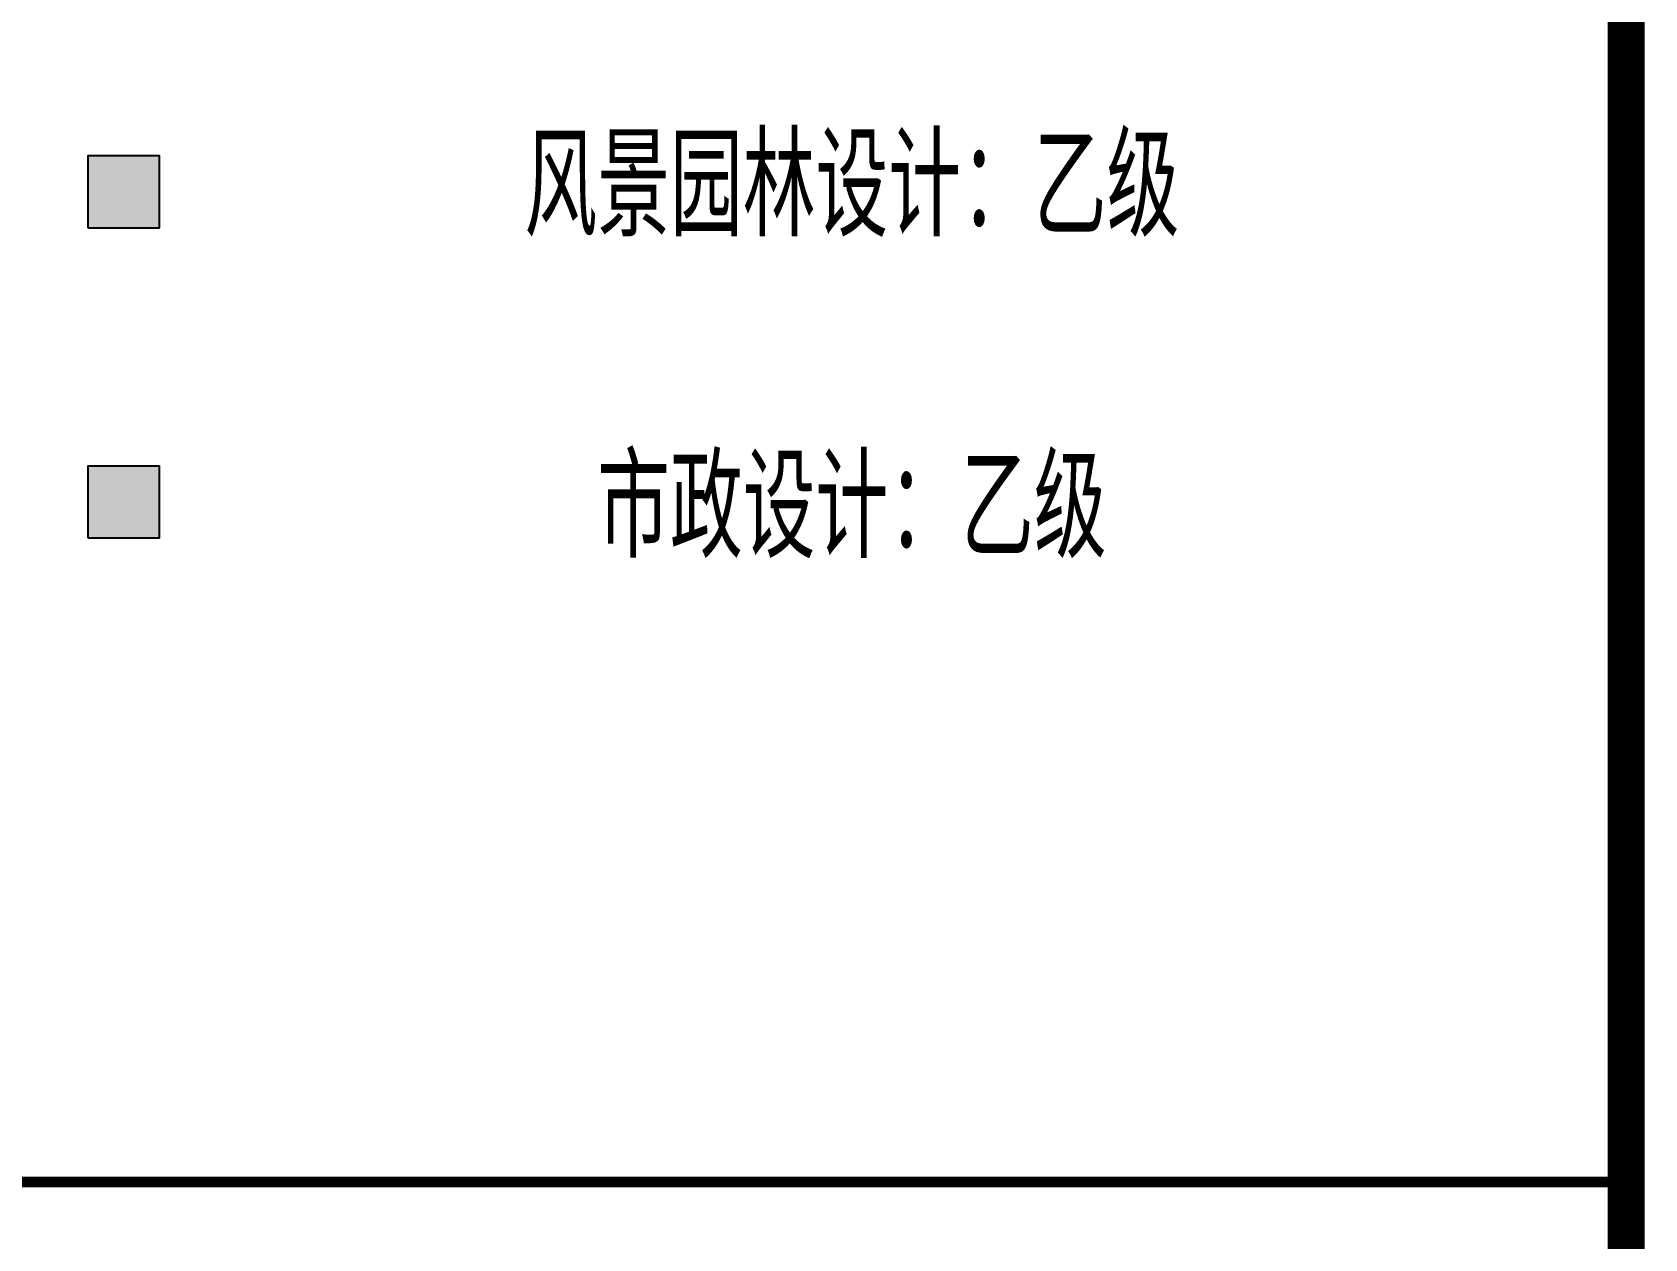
# Model space of a CAD drawing. Extents: x -737978 to 768813, y -372247 to 1140308.
# Drawn here: x -441853 to -437508, y -11667 to -8418 of the extents above; entities that cross this region are included whole.
import ezdxf
from ezdxf.enums import TextEntityAlignment as Align

# ---------------------------------------------------------------- set-up
doc = ezdxf.new("R2010")
doc.units = 0
doc.header["$LTSCALE"] = 1000
doc.header["$MEASUREMENT"] = 0
doc.layers.get('0').update_dxf_attribs({"linetype": 'CONTINUOUS'})
doc.layers.add('PUB_TITLE', color=4, linetype='CONTINUOUS')
doc.styles.add('-仿宋_GB2312', font='GBENOR.shx', dxfattribs={"bigfont": 'GBCBIG.shx'})

# ---------------------------------------------------------------- blocks, each defined once
blk = doc.blocks.new('TQ1')
at = {"layer": 'PUB_TITLE'}
for points in [[(-46611.5, -394766.4), (-46611.5, -394631.4), (-46746.5, -394631.4), (-46746.5, -394766.4)], [(-46611.5, -395349), (-46611.5, -395214), (-46746.5, -395214), (-46746.5, -395349)]]:
    blk.add_hatch(color=7, dxfattribs=at).paths.add_polyline_path(points)
at = {"layer": 'PUB_TITLE', "color": 7}
for points in [[(-46746.5, -394766.4), (-46611.5, -394766.4), (-46611.5, -394631.4), (-46746.5, -394631.4)], [(-46746.5, -395349), (-46611.5, -395349), (-46611.5, -395214), (-46746.5, -395214)]]:
    blk.add_lwpolyline(points, close=True, dxfattribs=at)
at = {"layer": 'PUB_TITLE', "const_width": 20}
blk.add_lwpolyline([(-49854.8, -396558.8), (-43854.8, -396558.8)], dxfattribs=at)
at = {"layer": 'PUB_TITLE', "color": 7, "style": '-仿宋_GB2312'}
for s, p in [('风景园林设计：乙级', (-45310.3, -394782.7)), ('市政设计：乙级', (-45310.3, -395386.5))]:
    blk.add_text(s, height=190, dxfattribs=at).set_placement(p, align=Align.CENTER)

msp = doc.modelspace()

# ---------------------------------------------------------------- linework, layer by layer
at = {"layer": 'PUB_TITLE', "const_width": 100}
msp.add_lwpolyline([(-518157.6, -42902.5), (-437557.6, -42902.5), (-437557.6, 14497.5), (-518157.6, 14497.5)], close=True, dxfattribs=at)
msp.add_lwpolyline([(-518157.6, -42902.5), (-437557.6, -42902.5), (-437557.6, 14497.5), (-518157.6, 14497.5)], close=True, dxfattribs=at)
msp.add_lwpolyline([(-518157.6, -42902.5), (-437557.6, -42902.5), (-437557.6, 14497.5), (-518157.6, 14497.5)], close=True, dxfattribs=at)

# ---------------------------------------------------------------- block references
at = {"xscale": 1.433507481003284, "yscale": 1.433507481003284, "zscale": 1.433507481003284}
msp.add_blockref('TQ1', (-374691.5, 556956.1), dxfattribs=at)

doc.saveas('drawing.dxf')
